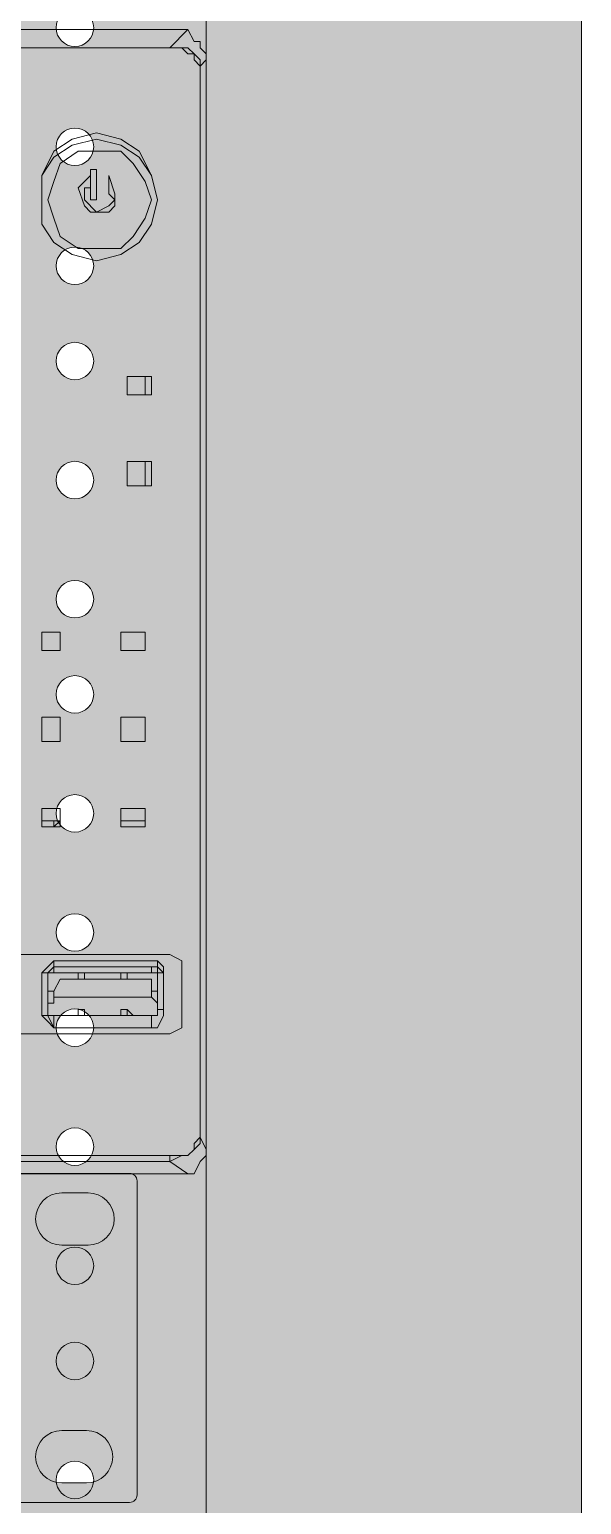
# Model space of a CAD drawing. Header units: millimetres. Extents: x 11706 to 18081, y 7308 to 12674.
# Drawn here: x 17596.8 to 17657.2, y 9172.1 to 9333.7 of the extents above; entities that cross this region are included whole.
import ezdxf

# ---------------------------------------------------------------- set-up
doc = ezdxf.new("R2010")
doc.units = ezdxf.units.MM
doc.layers.get('0').update_dxf_attribs({"lineweight": 0})
doc.layers.add('H', color=7, linetype='Continuous')

# ---------------------------------------------------------------- blocks, each defined once
blk = doc.blocks.new('ND-6842')
h = blk.add_hatch(color=9)
h.dxf.hatch_style = 1
h.paths.add_polyline_path([(2857.57, 7259.12), (2257.57, 7259.12), (2257.57, 5286.22), (2857.57, 5286.22)])
h.paths.add_polyline_path([(2807.57, 7209.12), (2807.57, 5336.22), (2307.57, 5336.22), (2307.57, 7209.12)], flags=16)
h = blk.add_hatch(color=9)
h.dxf.hatch_style = 1
h.paths.add_polyline_path([(2782.57, 7209.12), (2807.57, 7209.12), (2807.57, 5336.22), (2782.57, 5336.22)])
h.paths.add_polyline_path([(2792.57, 5345.52, 1), (2787.57, 5345.52, 1)], flags=16)
h.paths.add_polyline_path([(2792.57, 5361.4, 1), (2787.57, 5361.4, 1)], flags=16)
h.paths.add_polyline_path([(2792.57, 5377.27, 1), (2787.57, 5377.27, 1)], flags=16)
h.paths.add_polyline_path([(2792.57, 5389.97, 1), (2787.57, 5389.97, 1)], flags=16)
h.paths.add_polyline_path([(2792.57, 5405.85, 1), (2787.57, 5405.85, 1)], flags=16)
h.paths.add_polyline_path([(2792.57, 5421.72, 1), (2787.57, 5421.72, 1)], flags=16)
h.paths.add_polyline_path([(2792.57, 5434.42, 1), (2787.57, 5434.42, 1)], flags=16)
h.paths.add_polyline_path([(2792.57, 5450.3, 1), (2787.57, 5450.3, 1)], flags=16)
h.paths.add_polyline_path([(2792.57, 5466.17, 1), (2787.57, 5466.17, 1)], flags=16)
h.paths.add_polyline_path([(2792.57, 5478.87, 1), (2787.57, 5478.87, 1)], flags=16)
h.paths.add_polyline_path([(2792.57, 5494.75, 1), (2787.57, 5494.75, 1)], flags=16)
h.paths.add_polyline_path([(2792.57, 5510.62, 1), (2787.57, 5510.62, 1)], flags=16)
h.paths.add_polyline_path([(2792.57, 5523.32, 1), (2787.57, 5523.32, 1)], flags=16)
h.paths.add_polyline_path([(2792.57, 5539.2, 1), (2787.57, 5539.2, 1)], flags=16)
h.paths.add_polyline_path([(2792.57, 5555.07, 1), (2787.57, 5555.07, 1)], flags=16)
h.paths.add_polyline_path([(2792.57, 5567.77, 1), (2787.57, 5567.77, 1)], flags=16)
h.paths.add_polyline_path([(2792.57, 5583.65, 1), (2787.57, 5583.65, 1)], flags=16)
h.paths.add_polyline_path([(2792.57, 5599.52, 1), (2787.57, 5599.52, 1)], flags=16)
h.paths.add_polyline_path([(2792.57, 5612.22, 1), (2787.57, 5612.22, 1)], flags=16)
h.paths.add_polyline_path([(2792.57, 5628.1, 1), (2787.57, 5628.1, 1)], flags=16)
h.paths.add_polyline_path([(2792.57, 5643.97, 1), (2787.57, 5643.97, 1)], flags=16)
h.paths.add_polyline_path([(2792.57, 5656.67, 1), (2787.57, 5656.67, 1)], flags=16)
h.paths.add_polyline_path([(2792.57, 5672.55, 1), (2787.57, 5672.55, 1)], flags=16)
h.paths.add_polyline_path([(2792.57, 5688.42, 1), (2787.57, 5688.42, 1)], flags=16)
h.paths.add_polyline_path([(2792.57, 5701.12, 1), (2787.57, 5701.12, 1)], flags=16)
h.paths.add_polyline_path([(2792.57, 5717, 1), (2787.57, 5717, 1)], flags=16)
h.paths.add_polyline_path([(2792.57, 5732.87, 1), (2787.57, 5732.87, 1)], flags=16)
h.paths.add_polyline_path([(2792.57, 5745.57, 1), (2787.57, 5745.57, 1)], flags=16)
h.paths.add_polyline_path([(2792.57, 5761.45, 1), (2787.57, 5761.45, 1)], flags=16)
h.paths.add_polyline_path([(2792.57, 5777.32, 1), (2787.57, 5777.32, 1)], flags=16)
h.paths.add_polyline_path([(2792.57, 5790.02, 1), (2787.57, 5790.02, 1)], flags=16)
h.paths.add_polyline_path([(2792.57, 5805.9, 1), (2787.57, 5805.9, 1)], flags=16)
h.paths.add_polyline_path([(2792.57, 5821.77, 1), (2787.57, 5821.77, 1)], flags=16)
h.paths.add_polyline_path([(2792.57, 5834.47, 1), (2787.57, 5834.47, 1)], flags=16)
h.paths.add_polyline_path([(2792.57, 5850.35, 1), (2787.57, 5850.35, 1)], flags=16)
h.paths.add_polyline_path([(2792.57, 5866.22, 1), (2787.57, 5866.22, 1)], flags=16)
h.paths.add_polyline_path([(2792.57, 5878.92, 1), (2787.57, 5878.92, 1)], flags=16)
h.paths.add_polyline_path([(2792.57, 5894.8, 1), (2787.57, 5894.8, 1)], flags=16)
h.paths.add_polyline_path([(2792.57, 5910.67, 1), (2787.57, 5910.67, 1)], flags=16)
h.paths.add_polyline_path([(2792.57, 5923.37, 1), (2787.57, 5923.37, 1)], flags=16)
h.paths.add_polyline_path([(2792.57, 5939.25, 1), (2787.57, 5939.25, 1)], flags=16)
h.paths.add_polyline_path([(2792.57, 5955.12, 1), (2787.57, 5955.12, 1)], flags=16)
h.paths.add_polyline_path([(2792.57, 5967.82, 1), (2787.57, 5967.82, 1)], flags=16)
h.paths.add_polyline_path([(2792.57, 5983.7, 1), (2787.57, 5983.7, 1)], flags=16)
h.paths.add_polyline_path([(2792.57, 5999.57, 1), (2787.57, 5999.57, 1)], flags=16)
h.paths.add_polyline_path([(2792.57, 6012.27, 1), (2787.57, 6012.27, 1)], flags=16)
h.paths.add_polyline_path([(2792.57, 6028.15, 1), (2787.57, 6028.15, 1)], flags=16)
h.paths.add_polyline_path([(2792.57, 6044.02, 1), (2787.57, 6044.02, 1)], flags=16)
h.paths.add_polyline_path([(2792.57, 6056.72, 1), (2787.57, 6056.72, 1)], flags=16)
h.paths.add_polyline_path([(2792.57, 6072.6, 1), (2787.57, 6072.6, 1)], flags=16)
h.paths.add_polyline_path([(2792.57, 6088.47, 1), (2787.57, 6088.47, 1)], flags=16)
h.paths.add_polyline_path([(2792.57, 6101.17, 1), (2787.57, 6101.17, 1)], flags=16)
h.paths.add_polyline_path([(2792.57, 6117.05, 1), (2787.57, 6117.05, 1)], flags=16)
h.paths.add_polyline_path([(2792.57, 6132.92, 1), (2787.57, 6132.92, 1)], flags=16)
h.paths.add_polyline_path([(2792.57, 6145.62, 1), (2787.57, 6145.62, 1)], flags=16)
h.paths.add_polyline_path([(2792.57, 6161.5, 1), (2787.57, 6161.5, 1)], flags=16)
h.paths.add_polyline_path([(2792.57, 6177.37, 1), (2787.57, 6177.37, 1)], flags=16)
h.paths.add_polyline_path([(2792.57, 6190.07, 1), (2787.57, 6190.07, 1)], flags=16)
h.paths.add_polyline_path([(2792.57, 6205.95, 1), (2787.57, 6205.95, 1)], flags=16)
h.paths.add_polyline_path([(2792.57, 6221.82, 1), (2787.57, 6221.82, 1)], flags=16)
h.paths.add_polyline_path([(2792.57, 6234.52, 1), (2787.57, 6234.52, 1)], flags=16)
h.paths.add_polyline_path([(2792.57, 6250.4, 1), (2787.57, 6250.4, 1)], flags=16)
h.paths.add_polyline_path([(2792.57, 6266.27, 1), (2787.57, 6266.27, 1)], flags=16)
h.paths.add_polyline_path([(2792.57, 6278.97, 1), (2787.57, 6278.97, 1)], flags=16)
h.paths.add_polyline_path([(2792.57, 6294.85, 1), (2787.57, 6294.85, 1)], flags=16)
h.paths.add_polyline_path([(2792.57, 6310.72, 1), (2787.57, 6310.72, 1)], flags=16)
h.paths.add_polyline_path([(2792.57, 6323.42, 1), (2787.57, 6323.42, 1)], flags=16)
h.paths.add_polyline_path([(2792.57, 6339.3, 1), (2787.57, 6339.3, 1)], flags=16)
h.paths.add_polyline_path([(2792.57, 6355.17, 1), (2787.57, 6355.17, 1)], flags=16)
h.paths.add_polyline_path([(2792.57, 6367.87, 1), (2787.57, 6367.87, 1)], flags=16)
h.paths.add_polyline_path([(2792.57, 6383.75, 1), (2787.57, 6383.75, 1)], flags=16)
h.paths.add_polyline_path([(2792.57, 6399.62, 1), (2787.57, 6399.62, 1)], flags=16)
h.paths.add_polyline_path([(2792.57, 6412.32, 1), (2787.57, 6412.32, 1)], flags=16)
h.paths.add_polyline_path([(2792.57, 6428.2, 1), (2787.57, 6428.2, 1)], flags=16)
h.paths.add_polyline_path([(2792.57, 6444.07, 1), (2787.57, 6444.07, 1)], flags=16)
h.paths.add_polyline_path([(2792.57, 6456.77, 1), (2787.57, 6456.77, 1)], flags=16)
h.paths.add_polyline_path([(2792.57, 6472.65, 1), (2787.57, 6472.65, 1)], flags=16)
h.paths.add_polyline_path([(2792.57, 6488.52, 1), (2787.57, 6488.52, 1)], flags=16)
h.paths.add_polyline_path([(2792.57, 6501.22, 1), (2787.57, 6501.22, 1)], flags=16)
h.paths.add_polyline_path([(2792.57, 6517.1, 1), (2787.57, 6517.1, 1)], flags=16)
h.paths.add_polyline_path([(2792.57, 6532.97, 1), (2787.57, 6532.97, 1)], flags=16)
h.paths.add_polyline_path([(2792.57, 6545.67, 1), (2787.57, 6545.67, 1)], flags=16)
h.paths.add_polyline_path([(2792.57, 6561.55, 1), (2787.57, 6561.55, 1)], flags=16)
h.paths.add_polyline_path([(2792.57, 6577.42, 1), (2787.57, 6577.42, 1)], flags=16)
h.paths.add_polyline_path([(2792.57, 6590.12, 1), (2787.57, 6590.12, 1)], flags=16)
h.paths.add_polyline_path([(2792.57, 6606, 1), (2787.57, 6606, 1)], flags=16)
h.paths.add_polyline_path([(2792.57, 6621.87, 1), (2787.57, 6621.87, 1)], flags=16)
h.paths.add_polyline_path([(2792.57, 6634.57, 1), (2787.57, 6634.57, 1)], flags=16)
h.paths.add_polyline_path([(2792.57, 6650.45, 1), (2787.57, 6650.45, 1)], flags=16)
h.paths.add_polyline_path([(2792.57, 6666.32, 1), (2787.57, 6666.32, 1)], flags=16)
h.paths.add_polyline_path([(2792.57, 6679.02, 1), (2787.57, 6679.02, 1)], flags=16)
h.paths.add_polyline_path([(2792.57, 6694.9, 1), (2787.57, 6694.9, 1)], flags=16)
h.paths.add_polyline_path([(2792.57, 6710.77, 1), (2787.57, 6710.77, 1)], flags=16)
h.paths.add_polyline_path([(2792.57, 6723.47, 1), (2787.57, 6723.47, 1)], flags=16)
h.paths.add_polyline_path([(2792.57, 6739.35, 1), (2787.57, 6739.35, 1)], flags=16)
h.paths.add_polyline_path([(2792.57, 6755.22, 1), (2787.57, 6755.22, 1)], flags=16)
h.paths.add_polyline_path([(2792.57, 6767.92, 1), (2787.57, 6767.92, 1)], flags=16)
h.paths.add_polyline_path([(2792.57, 6783.8, 1), (2787.57, 6783.8, 1)], flags=16)
h.paths.add_polyline_path([(2792.57, 6799.67, 1), (2787.57, 6799.67, 1)], flags=16)
h.paths.add_polyline_path([(2792.57, 6812.37, 1), (2787.57, 6812.37, 1)], flags=16)
h.paths.add_polyline_path([(2792.57, 6828.25, 1), (2787.57, 6828.25, 1)], flags=16)
h.paths.add_polyline_path([(2792.57, 6844.12, 1), (2787.57, 6844.12, 1)], flags=16)
h.paths.add_polyline_path([(2792.57, 6856.82, 1), (2787.57, 6856.82, 1)], flags=16)
h.paths.add_polyline_path([(2792.57, 6872.7, 1), (2787.57, 6872.7, 1)], flags=16)
h.paths.add_polyline_path([(2792.57, 6888.57, 1), (2787.57, 6888.57, 1)], flags=16)
h.paths.add_polyline_path([(2792.57, 6901.27, 1), (2787.57, 6901.27, 1)], flags=16)
h.paths.add_polyline_path([(2792.57, 6917.15, 1), (2787.57, 6917.15, 1)], flags=16)
h.paths.add_polyline_path([(2792.57, 6933.02, 1), (2787.57, 6933.02, 1)], flags=16)
h.paths.add_polyline_path([(2792.57, 6945.72, 1), (2787.57, 6945.72, 1)], flags=16)
h.paths.add_polyline_path([(2792.57, 6961.6, 1), (2787.57, 6961.6, 1)], flags=16)
h.paths.add_polyline_path([(2792.57, 6977.47, 1), (2787.57, 6977.47, 1)], flags=16)
h.paths.add_polyline_path([(2792.57, 6990.17, 1), (2787.57, 6990.17, 1)], flags=16)
h.paths.add_polyline_path([(2792.57, 7006.05, 1), (2787.57, 7006.05, 1)], flags=16)
h.paths.add_polyline_path([(2792.57, 7021.92, 1), (2787.57, 7021.92, 1)], flags=16)
h.paths.add_polyline_path([(2792.57, 7034.62, 1), (2787.57, 7034.62, 1)], flags=16)
h.paths.add_polyline_path([(2792.57, 7050.5, 1), (2787.57, 7050.5, 1)], flags=16)
h.paths.add_polyline_path([(2792.57, 7066.37, 1), (2787.57, 7066.37, 1)], flags=16)
h.paths.add_polyline_path([(2792.57, 7079.07, 1), (2787.57, 7079.07, 1)], flags=16)
h.paths.add_polyline_path([(2792.57, 7094.95, 1), (2787.57, 7094.95, 1)], flags=16)
h.paths.add_polyline_path([(2792.57, 7110.82, 1), (2787.57, 7110.82, 1)], flags=16)
h.paths.add_polyline_path([(2792.57, 7123.52, 1), (2787.57, 7123.52, 1)], flags=16)
h.paths.add_polyline_path([(2792.57, 7139.4, 1), (2787.57, 7139.4, 1)], flags=16)
h.paths.add_polyline_path([(2792.57, 7155.27, 1), (2787.57, 7155.27, 1)], flags=16)
h.paths.add_polyline_path([(2792.57, 7167.97, 1), (2787.57, 7167.97, 1)], flags=16)
h.paths.add_polyline_path([(2792.57, 7183.85, 1), (2787.57, 7183.85, 1)], flags=16)
h.paths.add_polyline_path([(2792.57, 7199.72, 1), (2787.57, 7199.72, 1)], flags=16)
at = {"lineweight": 0}
for p, q in [((2857.57, 7259.12), (2857.57, 5286.22)), ((2807.57, 7209.12), (2807.57, 5336.22))]:
    blk.add_line(p, q, dxfattribs=at)
for centre in [(2790.07, 6355.17), (2790.07, 6339.3), (2790.07, 6323.42), (2790.07, 6310.72), (2790.07, 6294.85), (2790.07, 6278.97), (2790.07, 6266.27), (2790.07, 6250.4), (2790.07, 6234.52), (2790.07, 6221.82), (2790.07, 6205.95), (2790.07, 6190.07), (2790.07, 6177.37), (2790.07, 6161.5)]:
    blk.add_circle(centre, 2.5, dxfattribs=at)
blk = doc.blocks.new('SRN-4000')
at = {"layer": 'H', "lineweight": 0}
for points in [[(3351.28, -2419.78), (2944.61, -2419.78)], [(3346.61, -2419.78), (3351.28, -2419.78)], [(3349.28, -2421.78), (3351.28, -2419.78)], [(3351.28, -2419.78), (3351.95, -2421.11), (3352.61, -2421.11), (3352.61, -2421.78), (3353.28, -2422.44), (3353.28, -2423.11)], [(3349.28, -2421.78), (2946.61, -2421.78)], [(2946.61, -2421.78), (3349.28, -2421.78)], [(3352.61, -2423.78), (3351.95, -2423.11), (3351.95, -2422.44), (3351.28, -2422.44), (3350.61, -2421.78), (3349.28, -2421.78)], [(3349.28, -2421.78), (3350.61, -2421.78), (3351.28, -2421.78), (3351.95, -2422.44), (3352.61, -2423.11), (3352.61, -2423.78)], [(3349.28, -2421.78), (3349.28, -2421.78), (3349.28, -2421.78)], [(3353.28, -2423.11), (3352.61, -2423.78)], [(3353.28, -2439.78), (3353.28, -2423.11)], [(3353.28, -2542.44), (3353.28, -2423.11)], [(3352.61, -2541.11), (3352.61, -2423.78)], [(3352.61, -2423.78), (3352.61, -2541.11)], [(3352.61, -2423.78), (3352.61, -2423.78), (3352.61, -2423.78)], [(3353.28, -2542.44), (3353.28, -2535.78)], [(3352.61, -2541.11), (3352.61, -2541.78), (3351.95, -2542.44), (3351.28, -2543.11), (3350.61, -2543.11), (3349.28, -2543.78)], [(3352.61, -2541.11), (3352.61, -2541.11), (3352.61, -2541.11)], [(3352.61, -2541.11), (3353.28, -2542.44)], [(3353.28, -2542.44), (3353.28, -2543.11), (3352.61, -2543.78), (3352.61, -2543.78), (3351.95, -2545.11), (3351.28, -2545.11)], [(3349.28, -2543.78), (3310.61, -2543.78)], [(3351.28, -2545.11), (3349.28, -2543.78)], [(2944.61, -2545.11), (3351.28, -2545.11)], [(3349.28, -2545.11), (3351.28, -2545.11)]]:
    blk.add_lwpolyline(points, dxfattribs=at)
at = {"layer": 'H', "color": 8, "lineweight": 0}
for points in [[(3341.28, -2445.11), (3343.95, -2444.44), (3345.95, -2443.11), (3347.28, -2441.11), (3347.95, -2438.44), (3347.28, -2435.78), (3345.95, -2433.11), (3343.95, -2431.78), (3341.28, -2431.11), (3338.61, -2431.78), (3336.61, -2433.11), (3335.28, -2435.78), (3335.28, -2438.44), (3335.28, -2441.11), (3336.61, -2443.11), (3338.61, -2444.44), (3341.28, -2445.11)], [(3341.28, -2431.11), (3338.61, -2431.78), (3336.61, -2433.11), (3335.28, -2435.78), (3335.28, -2438.44), (3335.28, -2441.11), (3336.61, -2443.11), (3338.61, -2444.44), (3341.28, -2445.11), (3343.95, -2444.44), (3345.95, -2443.11), (3347.28, -2441.11), (3347.95, -2438.44), (3347.28, -2435.78), (3345.95, -2433.11), (3343.95, -2431.78), (3341.28, -2431.11)], [(3341.28, -2431.78), (3338.61, -2432.44), (3336.61, -2433.78), (3335.28, -2435.78), (3335.28, -2438.44), (3335.28, -2441.11), (3336.61, -2443.11), (3338.61, -2444.44), (3341.28, -2445.11), (3343.95, -2444.44), (3345.95, -2443.11), (3347.28, -2441.11), (3347.95, -2438.44), (3347.28, -2435.78), (3345.95, -2433.78), (3343.95, -2432.44), (3341.28, -2431.78)], [(3341.28, -2445.11), (3343.95, -2444.44), (3345.95, -2443.11), (3347.28, -2441.11), (3347.95, -2438.44), (3347.28, -2435.78), (3345.95, -2433.78), (3343.95, -2432.44), (3341.28, -2431.78), (3338.61, -2432.44), (3336.61, -2433.78), (3335.28, -2435.78), (3335.28, -2438.44), (3335.28, -2441.11), (3336.61, -2443.11), (3338.61, -2444.44), (3341.28, -2445.11)], [(3341.28, -2433.11), (3339.28, -2433.11), (3337.28, -2434.44), (3336.61, -2436.44), (3335.95, -2438.44), (3336.61, -2440.44), (3337.28, -2442.44), (3339.28, -2443.78), (3341.28, -2443.78), (3343.95, -2443.78), (3345.28, -2442.44), (3346.61, -2440.44), (3347.28, -2438.44), (3346.61, -2436.44), (3345.28, -2434.44), (3343.95, -2433.11), (3341.28, -2433.11)], [(3340.61, -2435.78), (3339.28, -2437.11), (3339.95, -2439.11), (3340.61, -2439.78), (3342.61, -2439.78), (3343.28, -2439.11), (3343.28, -2437.78), (3342.61, -2435.78)], [(3341.28, -2435.11), (3340.61, -2435.11)], [(3340.61, -2435.11), (3340.61, -2438.44)], [(3340.61, -2437.11), (3340.61, -2435.78)], [(3341.28, -2438.44), (3341.28, -2435.11)], [(3342.61, -2435.78), (3342.61, -2437.11)], [(3340.61, -2437.11), (3339.95, -2437.11), (3339.95, -2438.44), (3341.28, -2439.78), (3342.61, -2439.11), (3343.28, -2438.44), (3342.61, -2437.78), (3342.61, -2437.11)], [(3340.61, -2438.44), (3341.28, -2438.44)], [(3344.61, -2457.78), (3344.61, -2457.78)], [(3344.61, -2457.78), (3344.61, -2457.78)], [(3346.61, -2457.78), (3344.61, -2457.78)], [(3344.61, -2457.78), (3344.61, -2459.78)], [(3344.61, -2457.78), (3344.61, -2457.78)], [(3344.61, -2457.78), (3344.61, -2457.78)], [(3346.61, -2457.78), (3344.61, -2457.78)], [(3344.61, -2457.78), (3344.61, -2459.78)], [(3347.28, -2457.78), (3344.61, -2457.78)], [(3344.61, -2457.78), (3344.61, -2459.78)], [(3346.61, -2457.78), (3346.61, -2457.78)], [(3346.61, -2457.78), (3346.61, -2457.78)], [(3346.61, -2459.78), (3346.61, -2457.78)], [(3347.28, -2457.78), (3346.61, -2457.78)], [(3346.61, -2457.78), (3347.28, -2457.78)], [(3347.28, -2459.78), (3347.28, -2457.78)], [(3347.28, -2459.78), (3347.28, -2457.78)], [(3344.61, -2459.78), (3344.61, -2459.78)], [(3344.61, -2459.78), (3346.61, -2459.78)], [(3344.61, -2459.78), (3344.61, -2459.78)], [(3344.61, -2459.78), (3344.61, -2459.78)], [(3344.61, -2459.78), (3346.61, -2459.78)], [(3344.61, -2459.78), (3344.61, -2459.78)], [(3344.61, -2459.78), (3347.28, -2459.78)], [(3346.61, -2459.78), (3346.61, -2459.78)], [(3346.61, -2459.78), (3347.28, -2459.78)], [(3346.61, -2459.78), (3346.61, -2459.78)], [(3347.28, -2459.78), (3346.61, -2459.78)], [(3344.61, -2467.11), (3344.61, -2467.11)], [(3344.61, -2467.11), (3344.61, -2467.11)], [(3346.61, -2467.11), (3344.61, -2467.11)], [(3344.61, -2467.11), (3344.61, -2469.78)], [(3344.61, -2467.11), (3344.61, -2467.11)], [(3344.61, -2467.11), (3344.61, -2467.11)], [(3346.61, -2467.11), (3344.61, -2467.11)], [(3344.61, -2467.11), (3344.61, -2469.78)], [(3347.28, -2467.11), (3344.61, -2467.11)], [(3344.61, -2467.11), (3344.61, -2469.78)], [(3346.61, -2467.11), (3346.61, -2467.11)], [(3346.61, -2467.11), (3346.61, -2467.11)], [(3346.61, -2469.78), (3346.61, -2467.11)], [(3347.28, -2467.11), (3346.61, -2467.11)], [(3346.61, -2467.11), (3347.28, -2467.11)], [(3347.28, -2469.78), (3347.28, -2467.11)], [(3347.28, -2469.78), (3347.28, -2467.11)], [(3344.61, -2469.78), (3344.61, -2469.78)], [(3344.61, -2469.78), (3346.61, -2469.78)], [(3344.61, -2469.78), (3344.61, -2469.78)], [(3344.61, -2469.78), (3344.61, -2469.78)], [(3344.61, -2469.78), (3346.61, -2469.78)], [(3344.61, -2469.78), (3344.61, -2469.78)], [(3344.61, -2469.78), (3347.28, -2469.78)], [(3346.61, -2469.78), (3346.61, -2469.78)], [(3346.61, -2469.78), (3346.61, -2469.78)], [(3346.61, -2469.78), (3347.28, -2469.78)], [(3347.28, -2469.78), (3346.61, -2469.78)], [(3336.61, -2485.78), (3335.28, -2485.78)], [(3335.28, -2485.78), (3335.28, -2485.78)], [(3335.28, -2485.78), (3335.28, -2485.78)], [(3335.28, -2485.78), (3335.28, -2487.78)], [(3335.28, -2485.78), (3335.28, -2485.78)], [(3335.28, -2485.78), (3335.28, -2485.78)], [(3335.28, -2485.78), (3335.28, -2487.78)], [(3336.61, -2485.78), (3335.28, -2485.78)], [(3337.28, -2485.78), (3335.28, -2485.78)], [(3335.28, -2485.78), (3335.28, -2487.78)], [(3337.28, -2485.78), (3336.61, -2485.78)], [(3336.61, -2485.78), (3336.61, -2485.78)], [(3336.61, -2485.78), (3337.28, -2485.78)], [(3337.28, -2487.78), (3337.28, -2485.78)], [(3337.28, -2485.78), (3337.28, -2485.78)], [(3337.28, -2487.78), (3337.28, -2485.78)], [(3337.28, -2487.78), (3337.28, -2485.78)], [(3343.95, -2485.78), (3343.95, -2485.78)], [(3346.61, -2485.78), (3343.95, -2485.78)], [(3343.95, -2485.78), (3343.95, -2485.78)], [(3343.95, -2485.78), (3343.95, -2487.78)], [(3343.95, -2485.78), (3343.95, -2485.78)], [(3346.61, -2485.78), (3343.95, -2485.78)], [(3343.95, -2485.78), (3343.95, -2485.78)], [(3343.95, -2485.78), (3343.95, -2487.78)], [(3346.61, -2485.78), (3343.95, -2485.78)], [(3343.95, -2485.78), (3343.95, -2487.78)], [(3346.61, -2485.78), (3346.61, -2485.78)], [(3346.61, -2485.78), (3346.61, -2485.78)], [(3346.61, -2487.78), (3346.61, -2485.78)], [(3346.61, -2485.78), (3346.61, -2485.78)], [(3346.61, -2485.78), (3346.61, -2485.78)], [(3346.61, -2487.78), (3346.61, -2485.78)], [(3346.61, -2487.78), (3346.61, -2485.78)], [(3335.28, -2487.78), (3335.28, -2487.78)], [(3335.28, -2487.78), (3335.28, -2487.78)], [(3335.28, -2487.78), (3336.61, -2487.78)], [(3335.28, -2487.78), (3335.28, -2487.78)], [(3335.28, -2487.78), (3335.28, -2487.78)], [(3335.28, -2487.78), (3336.61, -2487.78)], [(3335.28, -2487.78), (3337.28, -2487.78)], [(3336.61, -2487.78), (3337.28, -2487.78)], [(3336.61, -2487.78), (3336.61, -2487.78)], [(3337.28, -2487.78), (3336.61, -2487.78)], [(3337.28, -2487.78), (3337.28, -2487.78)], [(3343.95, -2487.78), (3343.95, -2487.78)], [(3343.95, -2487.78), (3346.61, -2487.78)], [(3343.95, -2487.78), (3343.95, -2487.78)], [(3343.95, -2487.78), (3343.95, -2487.78)], [(3343.95, -2487.78), (3346.61, -2487.78)], [(3343.95, -2487.78), (3343.95, -2487.78)], [(3343.95, -2487.78), (3346.61, -2487.78)], [(3346.61, -2487.78), (3346.61, -2487.78)], [(3346.61, -2487.78), (3346.61, -2487.78)], [(3346.61, -2487.78), (3346.61, -2487.78)], [(3346.61, -2487.78), (3346.61, -2487.78)], [(3335.28, -2495.11), (3335.28, -2495.11)], [(3335.28, -2495.11), (3335.28, -2495.11)], [(3335.28, -2495.11), (3335.28, -2497.78)], [(3336.61, -2495.11), (3335.28, -2495.11)], [(3335.28, -2495.11), (3335.28, -2497.78)], [(3335.28, -2495.11), (3335.28, -2495.11)], [(3335.28, -2495.11), (3335.28, -2495.11)], [(3336.61, -2495.11), (3335.28, -2495.11)], [(3337.28, -2495.11), (3335.28, -2495.11)], [(3335.28, -2495.11), (3335.28, -2497.78)], [(3337.28, -2495.11), (3336.61, -2495.11)], [(3336.61, -2495.11), (3337.28, -2495.11)], [(3336.61, -2495.11), (3336.61, -2495.11)], [(3337.28, -2497.78), (3337.28, -2495.11)], [(3337.28, -2497.78), (3337.28, -2495.11)], [(3337.28, -2495.11), (3337.28, -2495.11)], [(3337.28, -2497.78), (3337.28, -2495.11)], [(3343.95, -2495.11), (3343.95, -2495.11)], [(3346.61, -2495.11), (3343.95, -2495.11)], [(3343.95, -2495.11), (3343.95, -2497.78)], [(3343.95, -2495.11), (3343.95, -2495.11)], [(3343.95, -2495.11), (3343.95, -2495.11)], [(3343.95, -2495.11), (3343.95, -2497.78)], [(3343.95, -2495.11), (3343.95, -2495.11)], [(3346.61, -2495.11), (3343.95, -2495.11)], [(3346.61, -2495.11), (3343.95, -2495.11)], [(3343.95, -2495.11), (3343.95, -2497.78)], [(3346.61, -2495.11), (3346.61, -2495.11)], [(3346.61, -2497.78), (3346.61, -2495.11)], [(3346.61, -2495.11), (3346.61, -2495.11)], [(3346.61, -2495.11), (3346.61, -2495.11)], [(3346.61, -2495.11), (3346.61, -2495.11)], [(3346.61, -2497.78), (3346.61, -2495.11)], [(3346.61, -2497.78), (3346.61, -2495.11)], [(3335.28, -2497.78), (3336.61, -2497.78)], [(3335.28, -2497.78), (3335.28, -2497.78)], [(3335.28, -2497.78), (3335.28, -2497.78)], [(3335.28, -2497.78), (3336.61, -2497.78)], [(3335.28, -2497.78), (3335.28, -2497.78)], [(3335.28, -2497.78), (3335.28, -2497.78)], [(3335.28, -2497.78), (3337.28, -2497.78)], [(3336.61, -2497.78), (3337.28, -2497.78)], [(3337.28, -2497.78), (3336.61, -2497.78)], [(3336.61, -2497.78), (3336.61, -2497.78)], [(3337.28, -2497.78), (3337.28, -2497.78)], [(3343.95, -2497.78), (3343.95, -2497.78)], [(3343.95, -2497.78), (3346.61, -2497.78)], [(3343.95, -2497.78), (3343.95, -2497.78)], [(3343.95, -2497.78), (3343.95, -2497.78)], [(3343.95, -2497.78), (3346.61, -2497.78)], [(3343.95, -2497.78), (3343.95, -2497.78)], [(3343.95, -2497.78), (3346.61, -2497.78)], [(3346.61, -2497.78), (3346.61, -2497.78)], [(3346.61, -2497.78), (3346.61, -2497.78)], [(3346.61, -2497.78), (3346.61, -2497.78)], [(3346.61, -2497.78), (3346.61, -2497.78)], [(3335.28, -2505.11), (3335.28, -2505.11)], [(3335.28, -2505.11), (3335.28, -2506.44)], [(3336.61, -2505.11), (3335.28, -2505.11)], [(3336.61, -2505.11), (3335.28, -2505.11)], [(3335.28, -2505.11), (3335.28, -2505.11)], [(3335.28, -2505.11), (3335.28, -2506.44)], [(3335.28, -2505.11), (3335.28, -2505.11)], [(3335.28, -2505.11), (3335.28, -2505.11)], [(3337.28, -2505.11), (3335.28, -2505.11)], [(3335.28, -2505.11), (3335.28, -2507.11)], [(3336.61, -2505.11), (3337.28, -2505.11)], [(3337.28, -2505.11), (3336.61, -2505.11)], [(3336.61, -2505.11), (3336.61, -2505.11)], [(3337.28, -2506.44), (3337.28, -2505.11)], [(3337.28, -2506.44), (3337.28, -2505.11)], [(3337.28, -2505.11), (3337.28, -2505.11)], [(3337.28, -2507.11), (3337.28, -2505.11)], [(3343.95, -2505.11), (3343.95, -2505.11)], [(3346.61, -2505.11), (3343.95, -2505.11)], [(3343.95, -2505.11), (3343.95, -2505.11)], [(3343.95, -2505.11), (3343.95, -2506.44)], [(3343.95, -2505.11), (3343.95, -2505.11)], [(3343.95, -2505.11), (3343.95, -2505.11)], [(3346.61, -2505.11), (3343.95, -2505.11)], [(3343.95, -2505.11), (3343.95, -2506.44)], [(3346.61, -2505.11), (3343.95, -2505.11)], [(3343.95, -2505.11), (3343.95, -2507.11)], [(3346.61, -2505.11), (3346.61, -2505.11)], [(3346.61, -2505.11), (3346.61, -2505.11)], [(3346.61, -2506.44), (3346.61, -2505.11)], [(3346.61, -2505.11), (3346.61, -2505.11)], [(3346.61, -2505.11), (3346.61, -2505.11)], [(3346.61, -2506.44), (3346.61, -2505.11)], [(3346.61, -2507.11), (3346.61, -2505.11)], [(3335.28, -2507.11), (3335.28, -2506.44)], [(3335.28, -2506.44), (3336.61, -2506.44)], [(3335.28, -2506.44), (3335.28, -2507.11)], [(3335.28, -2506.44), (3335.28, -2506.44)], [(3335.28, -2506.44), (3335.28, -2506.44)], [(3335.28, -2507.11), (3336.61, -2507.11)], [(3335.28, -2507.11), (3337.28, -2507.11)], [(3337.28, -2506.44), (3336.61, -2507.11)], [(3336.61, -2507.11), (3336.61, -2506.44)], [(3336.61, -2506.44), (3337.28, -2506.44)], [(3337.28, -2506.44), (3337.28, -2506.44)], [(3343.95, -2506.44), (3343.95, -2506.44)], [(3343.95, -2506.44), (3346.61, -2506.44)], [(3343.95, -2506.44), (3343.95, -2506.44)], [(3343.95, -2506.44), (3343.95, -2507.11)], [(3343.95, -2507.11), (3343.95, -2506.44)], [(3343.95, -2507.11), (3346.61, -2507.11)], [(3343.95, -2507.11), (3346.61, -2507.11)], [(3346.61, -2506.44), (3346.61, -2506.44)], [(3346.61, -2506.44), (3346.61, -2506.44)], [(3346.61, -2507.11), (3346.61, -2506.44)], [(3346.61, -2506.44), (3346.61, -2507.11)], [(3349.28, -2521.11), (3313.28, -2521.11)], [(3336.61, -2521.78), (3335.95, -2522.44), (3335.28, -2523.11)], [(3336.61, -2521.78), (3336.61, -2522.44)], [(3336.61, -2521.78), (3347.95, -2521.78)], [(3348.61, -2523.11), (3348.61, -2522.44), (3347.95, -2521.78)], [(3347.95, -2521.78), (3347.95, -2522.44)], [(3350.61, -2521.78), (3349.28, -2521.11)], [(3350.61, -2529.11), (3350.61, -2521.78)], [(3335.28, -2523.11), (3335.95, -2523.11)], [(3335.28, -2527.78), (3335.28, -2523.11)], [(3336.61, -2522.44), (3335.95, -2523.11)], [(3336.61, -2522.44), (3335.95, -2523.11)], [(3336.61, -2523.11), (3335.95, -2523.11)], [(3335.95, -2523.11), (3335.95, -2527.78)], [(3335.95, -2523.11), (3335.95, -2523.11), (3335.95, -2523.11)], [(3335.95, -2523.11), (3335.95, -2527.11)], [(3335.95, -2523.11), (3335.95, -2527.11)], [(3335.95, -2523.11), (3335.95, -2523.11)], [(3335.95, -2523.11), (3335.95, -2523.11)], [(3335.95, -2523.11), (3335.95, -2523.11)], [(3336.61, -2522.44), (3336.61, -2522.44)], [(3347.95, -2522.44), (3336.61, -2522.44)], [(3347.28, -2522.44), (3336.61, -2522.44)], [(3336.61, -2522.44), (3336.61, -2523.11), (3336.61, -2523.11)], [(3336.61, -2522.44), (3336.61, -2522.44)], [(3336.61, -2522.44), (3336.61, -2522.44)], [(3347.28, -2523.11), (3336.61, -2523.11)], [(3336.61, -2523.11), (3336.61, -2523.11)], [(3339.28, -2523.11), (3339.95, -2523.11)], [(3339.95, -2523.11), (3339.28, -2523.11), (3339.28, -2523.11)], [(3339.28, -2523.11), (3339.28, -2523.11)], [(3339.28, -2523.11), (3339.28, -2523.11)], [(3339.28, -2523.11), (3339.28, -2523.11)], [(3339.28, -2523.11), (3339.28, -2523.11)], [(3339.28, -2523.11), (3339.28, -2523.11)], [(3339.28, -2523.11), (3339.28, -2523.11), (3339.28, -2523.11)], [(3339.28, -2523.11), (3339.28, -2523.78)], [(3339.28, -2523.78), (3339.28, -2523.11), (3339.28, -2523.11)], [(3339.28, -2523.11), (3339.28, -2523.11), (3339.28, -2523.11)], [(3339.95, -2523.11), (3339.95, -2523.11)], [(3339.95, -2523.11), (3339.95, -2523.11), (3339.95, -2523.11)], [(3339.95, -2523.11), (3339.95, -2523.11), (3339.95, -2523.11)], [(3339.95, -2523.11), (3339.95, -2523.11)], [(3339.95, -2523.11), (3339.95, -2523.11)], [(3339.95, -2523.11), (3339.95, -2523.11)], [(3339.95, -2523.11), (3339.95, -2523.11), (3339.95, -2523.78)], [(3339.95, -2523.11), (3339.95, -2523.11)], [(3339.95, -2523.78), (3339.95, -2523.11)], [(3343.95, -2523.11), (3343.95, -2523.11)], [(3343.95, -2523.11), (3343.95, -2523.11)], [(3343.95, -2523.78), (3343.95, -2523.11), (3343.95, -2523.11)], [(3343.95, -2523.11), (3343.95, -2523.11)], [(3343.95, -2523.11), (3343.95, -2523.11)], [(3343.95, -2523.11), (3343.95, -2523.11), (3343.95, -2523.11)], [(3343.95, -2523.11), (3343.95, -2523.78)], [(3343.95, -2523.11), (3343.95, -2523.11)], [(3343.95, -2523.11), (3344.61, -2523.11)], [(3343.95, -2523.11), (3343.95, -2523.11), (3343.95, -2523.11)], [(3344.61, -2523.11), (3344.61, -2523.11), (3343.95, -2523.11)], [(3344.61, -2523.11), (3344.61, -2523.11)], [(3344.61, -2523.11), (3344.61, -2523.11)], [(3344.61, -2523.11), (3344.61, -2523.11)], [(3345.28, -2523.11), (3344.61, -2523.11), (3344.61, -2523.78)], [(3344.61, -2523.11), (3344.61, -2523.11), (3344.61, -2523.11)], [(3344.61, -2523.78), (3344.61, -2523.11)], [(3344.61, -2523.11), (3344.61, -2523.11), (3344.61, -2523.11)], [(3344.61, -2523.11), (3344.61, -2523.11)], [(3345.28, -2523.11), (3345.28, -2523.11)], [(3347.28, -2522.44), (3347.28, -2522.44)], [(3347.28, -2523.11), (3347.28, -2523.11), (3347.28, -2522.44)], [(3347.28, -2522.44), (3347.28, -2522.44)], [(3347.95, -2522.44), (3347.28, -2522.44)], [(3347.28, -2523.11), (3347.95, -2523.11)], [(3347.95, -2523.11), (3347.95, -2522.44)], [(3348.61, -2523.11), (3347.95, -2522.44)], [(3347.95, -2523.11), (3347.95, -2523.11)], [(3347.95, -2527.11), (3347.95, -2523.11)], [(3347.95, -2527.11), (3347.95, -2523.11)], [(3347.95, -2523.11), (3347.95, -2523.11), (3347.95, -2523.11)], [(3348.61, -2523.11), (3347.95, -2523.11)], [(3347.95, -2523.11), (3347.95, -2523.11)], [(3347.95, -2523.11), (3347.95, -2523.11)], [(3348.61, -2523.11), (3348.61, -2523.11)], [(3348.61, -2523.11), (3348.61, -2527.78)], [(3348.61, -2527.78), (3348.61, -2523.11)], [(3335.95, -2525.11), (3336.61, -2525.11), (3336.61, -2525.11)], [(3337.28, -2523.78), (3336.61, -2525.11)], [(3336.61, -2525.78), (3336.61, -2525.11)], [(3336.61, -2525.11), (3336.61, -2525.78)], [(3336.61, -2525.11), (3336.61, -2525.11)], [(3336.61, -2525.78), (3336.61, -2525.78), (3336.61, -2525.11)], [(3347.28, -2523.78), (3337.28, -2523.78)], [(3339.28, -2523.78), (3339.95, -2523.78)], [(3343.95, -2523.78), (3344.61, -2523.78)], [(3347.28, -2525.11), (3347.28, -2523.78)], [(3347.28, -2525.11), (3347.28, -2525.78)], [(3347.28, -2525.78), (3347.28, -2525.11)], [(3347.28, -2525.11), (3347.95, -2525.11), (3347.95, -2525.11)], [(3347.28, -2525.11), (3347.28, -2525.11)], [(3347.28, -2525.78), (3347.28, -2525.78), (3347.28, -2525.11)], [(3336.61, -2525.78), (3336.61, -2526.44), (3335.95, -2526.44)], [(3336.61, -2525.78), (3347.28, -2525.78)], [(3336.61, -2525.78), (3336.61, -2525.78)], [(3347.95, -2526.44), (3347.95, -2526.44), (3347.28, -2525.78)], [(3347.28, -2525.78), (3347.28, -2525.78)], [(3335.28, -2527.78), (3335.95, -2528.44), (3336.61, -2529.11)], [(3335.28, -2527.78), (3335.95, -2527.78)], [(3335.95, -2527.11), (3335.95, -2527.11), (3335.95, -2527.11)], [(3335.95, -2527.11), (3335.95, -2527.11)], [(3335.95, -2527.78), (3335.95, -2527.11)], [(3335.95, -2527.11), (3335.95, -2527.78)], [(3335.95, -2527.78), (3336.61, -2527.78)], [(3335.95, -2527.78), (3336.61, -2527.78)], [(3335.95, -2527.78), (3336.61, -2529.11)], [(3336.61, -2527.78), (3347.28, -2527.78)], [(3336.61, -2527.78), (3347.28, -2527.78)], [(3336.61, -2527.78), (3336.61, -2527.78), (3336.61, -2527.78)], [(3336.61, -2527.78), (3336.61, -2527.78)], [(3336.61, -2527.78), (3336.61, -2529.11)], [(3336.61, -2527.78), (3336.61, -2527.78)], [(3339.95, -2527.11), (3339.28, -2527.11)], [(3339.28, -2527.11), (3339.28, -2527.78)], [(3339.28, -2527.78), (3339.28, -2527.78), (3339.28, -2527.11)], [(3339.28, -2527.78), (3339.95, -2527.78)], [(3339.28, -2527.78), (3339.28, -2527.78)], [(3339.28, -2527.78), (3339.28, -2527.78), (3339.28, -2527.78)], [(3339.28, -2527.78), (3339.28, -2527.78), (3339.95, -2527.78)], [(3339.28, -2527.78), (3339.28, -2527.78), (3339.28, -2527.78)], [(3339.28, -2527.78), (3339.28, -2527.78)], [(3339.28, -2527.78), (3339.28, -2527.78)], [(3339.28, -2527.78), (3339.28, -2527.78)], [(3339.28, -2527.78), (3339.28, -2527.78)], [(3339.95, -2527.78), (3339.95, -2527.11)], [(3339.95, -2527.11), (3339.95, -2527.78), (3339.95, -2527.78)], [(3339.95, -2527.78), (3339.95, -2527.78)], [(3339.95, -2527.78), (3339.95, -2527.78), (3339.95, -2527.78)], [(3339.95, -2527.78), (3339.95, -2527.78)], [(3339.95, -2527.78), (3339.95, -2527.78), (3339.95, -2527.78)], [(3339.95, -2527.78), (3339.95, -2527.78)], [(3339.95, -2527.78), (3339.95, -2527.78)], [(3339.95, -2527.78), (3339.95, -2527.78)], [(3344.61, -2527.11), (3343.95, -2527.11)], [(3343.95, -2527.11), (3343.95, -2527.78)], [(3343.95, -2527.78), (3343.95, -2527.78), (3343.95, -2527.11)], [(3343.95, -2527.78), (3343.95, -2527.78)], [(3343.95, -2527.78), (3343.95, -2527.78), (3343.95, -2527.78)], [(3343.95, -2527.78), (3343.95, -2527.78)], [(3343.95, -2527.78), (3343.95, -2527.78)], [(3343.95, -2527.78), (3343.95, -2527.78), (3343.95, -2527.78)], [(3343.95, -2527.78), (3344.61, -2527.78), (3344.61, -2527.78)], [(3343.95, -2527.78), (3344.61, -2527.78)], [(3343.95, -2527.78), (3343.95, -2527.78)], [(3343.95, -2527.78), (3343.95, -2527.78)], [(3344.61, -2527.11), (3345.28, -2527.78), (3345.28, -2527.78)], [(3344.61, -2527.78), (3344.61, -2527.11)], [(3344.61, -2527.78), (3344.61, -2527.78)], [(3344.61, -2527.78), (3344.61, -2527.78)], [(3344.61, -2527.78), (3344.61, -2527.78)], [(3344.61, -2527.78), (3344.61, -2527.78), (3344.61, -2527.78)], [(3344.61, -2527.78), (3344.61, -2527.78)], [(3344.61, -2527.78), (3344.61, -2527.78), (3344.61, -2527.78)], [(3345.28, -2527.78), (3345.28, -2527.78)], [(3347.28, -2527.78), (3347.28, -2527.78), (3347.28, -2527.78)], [(3347.28, -2529.11), (3347.28, -2527.78)], [(3347.95, -2527.78), (3347.28, -2527.78)], [(3347.28, -2527.78), (3347.95, -2527.78)], [(3347.95, -2527.11), (3347.95, -2527.11), (3347.95, -2527.11)], [(3347.95, -2527.11), (3348.61, -2527.11)], [(3347.95, -2527.11), (3347.95, -2527.78)], [(3347.95, -2527.78), (3347.95, -2527.11)], [(3347.95, -2527.78), (3347.95, -2527.78)], [(3347.95, -2527.78), (3347.95, -2527.78)], [(3347.95, -2529.11), (3348.61, -2527.78)], [(3347.95, -2529.11), (3348.61, -2527.78)], [(3348.61, -2527.78), (3348.61, -2527.78)], [(3313.28, -2529.78), (3349.28, -2529.78)], [(3336.61, -2529.11), (3336.61, -2529.11)], [(3347.95, -2529.11), (3336.61, -2529.11)], [(3336.61, -2529.11), (3336.61, -2529.11)], [(3336.61, -2529.11), (3347.95, -2529.11)], [(3347.28, -2529.11), (3347.28, -2529.11)], [(3347.95, -2529.11), (3347.95, -2529.11)], [(3349.28, -2529.78), (3350.61, -2529.11)], [(3349.28, -2543.11), (3350.61, -2543.11), (3351.28, -2543.11), (3351.95, -2542.44), (3351.95, -2541.78), (3352.61, -2541.11)], [(3310.61, -2543.11), (3349.28, -2543.11)], [(3349.28, -2543.11), (3349.28, -2543.78), (3349.28, -2543.78)]]:
    blk.add_lwpolyline(points, dxfattribs=at)
blk = doc.blocks.new('1U BLANK')
h = blk.add_hatch(color=8)
h.dxf.hatch_style = 1
h.paths.add_polyline_path([(2550.16, 3748.77, 0.414214), (2549.16, 3749.77), (2068.16, 3749.77, 0.414214), (2067.16, 3748.77), (2067.16, 3706.77, 0.414214), (2068.16, 3705.77), (2549.16, 3705.77, 0.414214), (2550.16, 3706.77)])
h.paths.add_polyline_path([(2314.16, 3738.77, -1), (2317.16, 3738.77), (2317.16, 3716.77, -1), (2314.16, 3716.77)], flags=16)
h.paths.add_polyline_path([(2303.16, 3716.77, -1), (2300.16, 3716.77), (2300.16, 3738.77, -1), (2303.16, 3738.77)], flags=16)
h.paths.add_polyline_path([(2321.16, 3738.77, -1), (2324.16, 3738.77), (2324.16, 3716.77, -1), (2321.16, 3716.77)], flags=16)
h.paths.add_polyline_path([(2296.16, 3716.77, -1), (2293.16, 3716.77), (2293.16, 3738.77, -1), (2296.16, 3738.77)], flags=16)
h.paths.add_polyline_path([(2328.16, 3738.77, -1), (2331.16, 3738.77), (2331.16, 3716.77, -1), (2328.16, 3716.77)], flags=16)
h.paths.add_polyline_path([(2289.16, 3716.77, -1), (2286.16, 3716.77), (2286.16, 3738.77, -1), (2289.16, 3738.77)], flags=16)
h.paths.add_polyline_path([(2335.16, 3738.77, -1), (2338.16, 3738.77), (2338.16, 3716.77, -1), (2335.16, 3716.77)], flags=16)
h.paths.add_polyline_path([(2282.16, 3716.77, -1), (2279.16, 3716.77), (2279.16, 3738.77, -1), (2282.16, 3738.77)], flags=16)
h.paths.add_polyline_path([(2342.16, 3738.77, -1), (2345.16, 3738.77), (2345.16, 3716.77, -1), (2342.16, 3716.77)], flags=16)
h.paths.add_polyline_path([(2275.16, 3716.77, -1), (2272.16, 3716.77), (2272.16, 3738.77, -1), (2275.16, 3738.77)], flags=16)
h.paths.add_polyline_path([(2349.16, 3738.77, -1), (2352.16, 3738.77), (2352.16, 3716.77, -1), (2349.16, 3716.77)], flags=16)
h.paths.add_polyline_path([(2268.16, 3716.77, -1), (2265.16, 3716.77), (2265.16, 3738.77, -1), (2268.16, 3738.77)], flags=16)
h.paths.add_polyline_path([(2356.16, 3738.77, -1), (2359.16, 3738.77), (2359.16, 3716.77, -1), (2356.16, 3716.77)], flags=16)
h.paths.add_polyline_path([(2261.16, 3716.77, -1), (2258.16, 3716.77), (2258.16, 3738.77, -1), (2261.16, 3738.77)], flags=16)
h.paths.add_polyline_path([(2363.16, 3738.77, -1), (2366.16, 3738.77), (2366.16, 3716.77, -1), (2363.16, 3716.77)], flags=16)
h.paths.add_polyline_path([(2254.16, 3716.77, -1), (2251.16, 3716.77), (2251.16, 3738.77, -1), (2254.16, 3738.77)], flags=16)
h.paths.add_polyline_path([(2370.16, 3738.77, -1), (2373.16, 3738.77), (2373.16, 3716.77, -1), (2370.16, 3716.77)], flags=16)
h.paths.add_polyline_path([(2247.16, 3716.77, -1), (2244.16, 3716.77), (2244.16, 3738.77, -1), (2247.16, 3738.77)], flags=16)
h.paths.add_polyline_path([(2377.16, 3738.77, -1), (2380.16, 3738.77), (2380.16, 3716.77, -1), (2377.16, 3716.77)], flags=16)
h.paths.add_polyline_path([(2240.16, 3716.77, -1), (2237.16, 3716.77), (2237.16, 3738.77, -1), (2240.16, 3738.77)], flags=16)
h.paths.add_polyline_path([(2384.16, 3738.77, -1), (2387.16, 3738.77), (2387.16, 3716.77, -1), (2384.16, 3716.77)], flags=16)
h.paths.add_polyline_path([(2233.16, 3716.77, -1), (2230.16, 3716.77), (2230.16, 3738.77, -1), (2233.16, 3738.77)], flags=16)
h.paths.add_polyline_path([(2391.16, 3738.77, -1), (2394.16, 3738.77), (2394.16, 3716.77, -1), (2391.16, 3716.77)], flags=16)
h.paths.add_polyline_path([(2226.16, 3716.77, -1), (2223.16, 3716.77), (2223.16, 3738.77, -1), (2226.16, 3738.77)], flags=16)
h.paths.add_polyline_path([(2398.16, 3738.77, -1), (2401.16, 3738.77), (2401.16, 3716.77, -1), (2398.16, 3716.77)], flags=16)
h.paths.add_polyline_path([(2219.16, 3716.77, -1), (2216.16, 3716.77), (2216.16, 3738.77, -1), (2219.16, 3738.77)], flags=16)
h.paths.add_polyline_path([(2405.16, 3738.77, -1), (2408.16, 3738.77), (2408.16, 3716.77, -1), (2405.16, 3716.77)], flags=16)
h.paths.add_polyline_path([(2212.16, 3716.77, -1), (2209.16, 3716.77), (2209.16, 3738.77, -1), (2212.16, 3738.77)], flags=16)
h.paths.add_polyline_path([(2412.16, 3738.77, -1), (2415.16, 3738.77), (2415.16, 3716.77, -1), (2412.16, 3716.77)], flags=16)
h.paths.add_polyline_path([(2205.16, 3716.77, -1), (2202.16, 3716.77), (2202.16, 3738.77, -1), (2205.16, 3738.77)], flags=16)
h.paths.add_polyline_path([(2419.16, 3738.77, -1), (2422.16, 3738.77), (2422.16, 3716.77, -1), (2419.16, 3716.77)], flags=16)
h.paths.add_polyline_path([(2198.16, 3716.77, -1), (2195.16, 3716.77), (2195.16, 3738.77, -1), (2198.16, 3738.77)], flags=16)
h.paths.add_polyline_path([(2426.16, 3738.77, -1), (2429.16, 3738.77), (2429.16, 3716.77, -1), (2426.16, 3716.77)], flags=16)
h.paths.add_polyline_path([(2191.16, 3716.77, -1), (2188.16, 3716.77), (2188.16, 3738.77, -1), (2191.16, 3738.77)], flags=16)
h.paths.add_polyline_path([(2433.16, 3738.77, -1), (2436.16, 3738.77), (2436.16, 3716.77, -1), (2433.16, 3716.77)], flags=16)
h.paths.add_polyline_path([(2184.16, 3716.77, -1), (2181.16, 3716.77), (2181.16, 3738.77, -1), (2184.16, 3738.77)], flags=16)
h.paths.add_polyline_path([(2440.16, 3738.77, -1), (2443.16, 3738.77), (2443.16, 3716.77, -1), (2440.16, 3716.77)], flags=16)
h.paths.add_polyline_path([(2177.16, 3716.77, -1), (2174.16, 3716.77), (2174.16, 3738.77, -1), (2177.16, 3738.77)], flags=16)
h.paths.add_polyline_path([(2447.16, 3738.77, -1), (2450.16, 3738.77), (2450.16, 3716.77, -1), (2447.16, 3716.77)], flags=16)
h.paths.add_polyline_path([(2170.16, 3716.77, -1), (2167.16, 3716.77), (2167.16, 3738.77, -1), (2170.16, 3738.77)], flags=16)
h.paths.add_polyline_path([(2454.16, 3738.77, -1), (2457.16, 3738.77), (2457.16, 3716.77, -1), (2454.16, 3716.77)], flags=16)
h.paths.add_polyline_path([(2163.16, 3716.77, -1), (2160.16, 3716.77), (2160.16, 3738.77, -1), (2163.16, 3738.77)], flags=16)
h.paths.add_polyline_path([(2461.16, 3738.77, -1), (2464.16, 3738.77), (2464.16, 3716.77, -1), (2461.16, 3716.77)], flags=16)
h.paths.add_polyline_path([(2156.16, 3716.77, -1), (2153.16, 3716.77), (2153.16, 3738.77, -1), (2156.16, 3738.77)], flags=16)
h.paths.add_polyline_path([(2468.16, 3738.77, -1), (2471.16, 3738.77), (2471.16, 3716.77, -1), (2468.16, 3716.77)], flags=16)
h.paths.add_polyline_path([(2149.16, 3716.77, -1), (2146.16, 3716.77), (2146.16, 3738.77, -1), (2149.16, 3738.77)], flags=16)
h.paths.add_polyline_path([(2475.16, 3738.77, -1), (2478.16, 3738.77), (2478.16, 3716.77, -1), (2475.16, 3716.77)], flags=16)
h.paths.add_polyline_path([(2142.16, 3716.77, -1), (2139.16, 3716.77), (2139.16, 3738.77, -1), (2142.16, 3738.77)], flags=16)
h.paths.add_polyline_path([(2482.16, 3738.77, -1), (2485.16, 3738.77), (2485.16, 3716.77, -1), (2482.16, 3716.77)], flags=16)
h.paths.add_polyline_path([(2135.16, 3716.77, -1), (2132.16, 3716.77), (2132.16, 3738.77, -1), (2135.16, 3738.77)], flags=16)
h.paths.add_polyline_path([(2489.16, 3738.77, -1), (2492.16, 3738.77), (2492.16, 3716.77, -1), (2489.16, 3716.77)], flags=16)
h.paths.add_polyline_path([(2128.16, 3716.77, -1), (2125.16, 3716.77), (2125.16, 3738.77, -1), (2128.16, 3738.77)], flags=16)
h.paths.add_polyline_path([(2496.16, 3738.77, -1), (2499.16, 3738.77), (2499.16, 3716.77, -1), (2496.16, 3716.77)], flags=16)
h.paths.add_polyline_path([(2121.16, 3716.77, -1), (2118.16, 3716.77), (2118.16, 3738.77, -1), (2121.16, 3738.77)], flags=16)
h.paths.add_polyline_path([(2503.16, 3738.77, -1), (2506.16, 3738.77), (2506.16, 3716.77, -1), (2503.16, 3716.77)], flags=16)
h.paths.add_polyline_path([(2114.16, 3716.77, -1), (2111.16, 3716.77), (2111.16, 3738.77, -1), (2114.16, 3738.77)], flags=16)
h.paths.add_polyline_path([(2536.61, 3711.87, -0.414214), (2540.11, 3715.37), (2543.41, 3715.37, -1), (2543.41, 3708.37), (2540.11, 3708.37, -0.414214)], flags=16)
h.paths.add_polyline_path([(2536.61, 3743.67, -0.414214), (2540.11, 3747.17), (2543.61, 3747.17, -1), (2543.61, 3740.17), (2540.11, 3740.17, -0.414214)], flags=16)
h.paths.add_polyline_path([(2080.71, 3711.87, -0.414214), (2077.21, 3708.37), (2073.91, 3708.37, -1), (2073.91, 3715.37), (2077.21, 3715.37, -0.414214)], flags=16)
h.paths.add_polyline_path([(2077.21, 3740.17), (2073.71, 3740.17, -1), (2073.71, 3747.17), (2077.21, 3747.17, -0.414214), (2080.71, 3743.67, -0.414214)], flags=16)
at = {"color": 7}
for p, q in [((2068.16, 3749.77), (2549.16, 3749.77)), ((2550.16, 3706.77), (2550.16, 3748.77)), ((2540.11, 3747.17), (2543.61, 3747.17)), ((2540.11, 3740.17), (2543.61, 3740.17)), ((2540.11, 3715.37), (2543.41, 3715.37)), ((2540.11, 3708.37), (2543.41, 3708.37)), ((2068.16, 3705.77), (2549.16, 3705.77))]:
    blk.add_line(p, q, dxfattribs=at)
for centre, radius, start, end in [((2549.16, 3748.77), 1, 0, 90), ((2540.11, 3743.67), 3.5, 90, 180), ((2543.61, 3743.67), 3.5, 270, 90), ((2540.11, 3743.67), 3.5, 180, 270), ((2540.11, 3711.87), 3.5, 90, 180), ((2543.41, 3711.87), 3.5, 270, 90), ((2540.11, 3711.87), 3.5, 180, 270), ((2549.16, 3706.77), 1, 270, 0)]:
    blk.add_arc(centre, radius, start, end, dxfattribs=at)

msp = doc.modelspace()

# ---------------------------------------------------------------- block references
at = {"color": 1, "xscale": 0.8213333333333326, "yscale": 0.8213333333333326, "zscale": 0.8213333333333326}
msp.add_blockref('ND-6842', (15310.22, 4114.18), dxfattribs=at)
msp.add_blockref('SRN-4000', (14262.89, 11753.48))
at = {"xscale": 0.8188679245283076, "yscale": 0.8188679245283076, "zscale": 0.8188679245283076}
msp.add_blockref('1U BLANK', (15520.35, 6137.84), dxfattribs=at)

doc.saveas('drawing.dxf')
